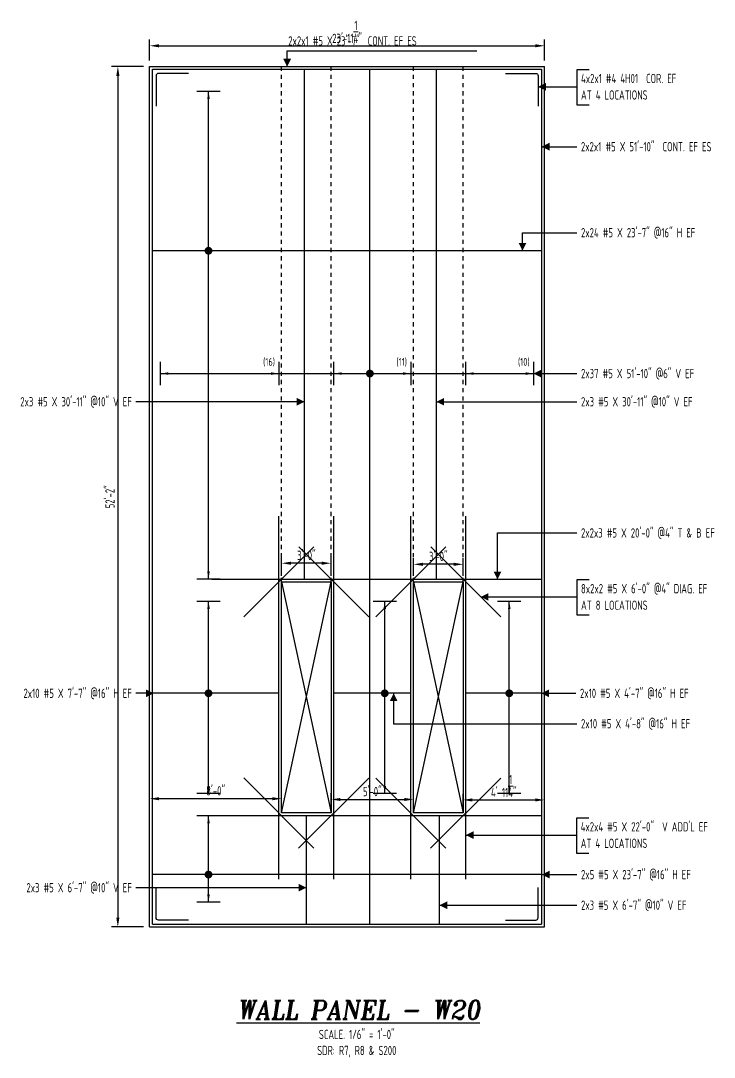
# Model space of a CAD drawing. Header units: inches. Extents: x -3675 to 26577, y -2273 to 5046.
# Drawn here: x 24194 to 24698, y 573 to 1327 of the extents above; entities that cross this region are included whole.
import ezdxf
from ezdxf.enums import TextEntityAlignment as Align

# ---------------------------------------------------------------- set-up
doc = ezdxf.new("R2010")
doc.units = ezdxf.units.IN
doc.header["$MEASUREMENT"] = 0
doc.linetypes.add('HIDDEN', pattern=[6, 3, -3])
doc.layers.get('0').update_dxf_attribs({"linetype": 'CONTINUOUS'})
doc.layers.get('Defpoints').update_dxf_attribs({"linetype": 'CONTINUOUS'})
for name, color, linetype in [('0-25TEXT', 7, 'CONTINUOUS'), ('0-35', 3, 'CONTINUOUS'), ('0-35TEXT', 3, 'CONTINUOUS'), ('0-50', 10, 'CONTINUOUS'), ('BAR-LBL', 2, 'CONTINUOUS'), ('hidden', 7, 'HIDDEN'), ('INTERMEDIATERANGELAY', 7, 'CONTINUOUS'), ('RANGELAY', 7, 'CONTINUOUS'), ('REBARS', 4, 'CONTINUOUS')]:
    doc.layers.add(name, color=color, linetype=linetype)
doc.layers.add('COVER', color=6, linetype='CONTINUOUS', lineweight=0, plot=False)
doc.styles.add('AR', font='ARCHQUIK.shx', dxfattribs={"width": 0.8})
doc.styles.add('ROMANT', font='romant')
doc.dimstyles.new('CADS_DIM_48', dxfattribs={"dimscale": 48, "dimtxt": 0.09375, "dimasz": 0.09375, "dimexe": 0.0625, "dimexo": 0.0625, "dimgap": 0.09375, "dimtad": 0, "dimtih": 1, "dimtoh": 1, "dimzin": 1, "dimdsep": 46, "dimlunit": 4, "dimtxsty": 'AR', "dimblk": 'CLOSED', "dimcen": 0.1875, "dimadec": 0, "dimazin": 0, "dimtfac": 1, "dimtofl": 0, "dimtmove": 0, "dimatfit": 1, "dimldrblk": 'DOTBLANK', "dimfxl": 1, "dimtzin": 0, "dimarcsym": 0})

# ---------------------------------------------------------------- blocks, each defined once
blk = doc.blocks.new('*D106')
at = {"layer": 'COVER', "color": 0, "lineweight": -2, "transparency": 16777216}
for p, q in [((24287.63, 1298.11), (24287.63, 1313.23)), ((24574.88, 1298.11), (24574.88, 1313.23)), ((24294.38, 1308.73), (24568.13, 1308.73))]:
    blk.add_line(p, q, dxfattribs=at)
at = {"layer": 'COVER', "color": 0, "transparency": 16777216}
for points in [[(24294.38, 1309.85), (24294.38, 1307.6), (24287.63, 1308.73)], [(24568.13, 1309.85), (24568.13, 1307.6), (24574.88, 1308.73)]]:
    blk.add_solid(points, dxfattribs=at)
at = {"layer": 'Defpoints', "color": 0, "transparency": 16777216}
for p in [(24574.88, 1308.73), (24287.63, 1293.61), (24574.88, 1293.61)]:
    blk.add_point(p, dxfattribs=at)
at = {"layer": 'COVER', "color": 0, "transparency": 16777216, "insert": (24431.26, 1318.85), "char_height": 6.75, "attachment_point": 5, "style": 'AR'}
blk.add_mtext('23\'-11{\\H1.000000x;\\S1/4;}"', dxfattribs=at)
blk = doc.blocks.new('_DotBlank')
at = {"layer": '0-35', "color": 0, "lineweight": -2}
blk.add_line((-0.5, 0), (-1, 0), dxfattribs=at)
blk.add_circle((0, 0), 0.5, dxfattribs=at)
blk = doc.blocks.new('*D107')
at = {"layer": 'COVER', "color": 0, "lineweight": -2, "transparency": 16777216}
for p, q in [((24283.13, 1293.61), (24260, 1293.61)), ((24264.5, 1286.86), (24264.5, 674.36)), ((24283.13, 667.61), (24260, 667.61))]:
    blk.add_line(p, q, dxfattribs=at)
at = {"layer": 'COVER', "color": 0, "transparency": 16777216}
for points in [[(24263.38, 1286.86), (24265.63, 1286.86), (24264.5, 1293.61)], [(24263.38, 674.36), (24265.63, 674.36), (24264.5, 667.61)]]:
    blk.add_solid(points, dxfattribs=at)
at = {"layer": 'Defpoints', "color": 0, "transparency": 16777216}
for p in [(24287.63, 1293.61), (24264.5, 667.61), (24287.63, 667.61)]:
    blk.add_point(p, dxfattribs=at)
at = {"layer": 'COVER', "color": 0, "transparency": 16777216, "insert": (24258.76, 980.61), "char_height": 6.75, "attachment_point": 5, "rotation": 90, "style": 'AR'}
blk.add_mtext('52\'-2"', dxfattribs=at)
blk = doc.blocks.new('*D108')
at = {"layer": 'COVER', "color": 0, "lineweight": -2, "transparency": 16777216}
for p, q in [((24383.63, 923.11), (24383.63, 936.76)), ((24419.63, 923.11), (24419.63, 936.76)), ((24412.88, 932.26), (24390.38, 932.26))]:
    blk.add_line(p, q, dxfattribs=at)
at = {"layer": 'COVER', "color": 0, "transparency": 16777216}
for points in [[(24390.38, 933.38), (24390.38, 931.13), (24383.63, 932.26)], [(24412.88, 933.38), (24412.88, 931.13), (24419.63, 932.26)]]:
    blk.add_solid(points, dxfattribs=at)
at = {"layer": 'Defpoints', "color": 0, "transparency": 16777216}
for p in [(24383.63, 932.26), (24383.63, 918.61), (24419.63, 918.61)]:
    blk.add_point(p, dxfattribs=at)
at = {"layer": 'COVER', "color": 0, "transparency": 16777216, "insert": (24401.63, 938), "char_height": 6.75, "attachment_point": 5, "style": 'AR'}
blk.add_mtext('3\'-0"', dxfattribs=at)
blk = doc.blocks.new('*D109')
at = {"layer": 'COVER', "color": 0, "lineweight": -2, "transparency": 16777216}
for p, q in [((24479.63, 923.11), (24479.63, 935.97)), ((24515.63, 923.11), (24515.63, 935.97)), ((24508.88, 931.47), (24486.38, 931.47))]:
    blk.add_line(p, q, dxfattribs=at)
at = {"layer": 'COVER', "color": 0, "transparency": 16777216}
for points in [[(24486.38, 932.6), (24486.38, 930.35), (24479.63, 931.47)], [(24508.88, 932.6), (24508.88, 930.35), (24515.63, 931.47)]]:
    blk.add_solid(points, dxfattribs=at)
at = {"layer": 'Defpoints', "color": 0, "transparency": 16777216}
for p in [(24479.63, 931.47), (24479.63, 918.61), (24515.63, 918.61)]:
    blk.add_point(p, dxfattribs=at)
at = {"layer": 'COVER', "color": 0, "transparency": 16777216, "insert": (24497.63, 937.21), "char_height": 6.75, "attachment_point": 5, "style": 'AR'}
blk.add_mtext('3\'-0"', dxfattribs=at)
blk = doc.blocks.new('*D110')
at = {"layer": 'COVER', "color": 0, "lineweight": -2, "transparency": 16777216}
for p, q in [((24287.63, 755.11), (24287.63, 765.42)), ((24383.63, 755.11), (24383.63, 765.42)), ((24376.88, 760.92), (24294.38, 760.92))]:
    blk.add_line(p, q, dxfattribs=at)
at = {"layer": 'COVER', "color": 0, "transparency": 16777216}
for points in [[(24294.38, 762.05), (24294.38, 759.8), (24287.63, 760.92)], [(24376.88, 762.05), (24376.88, 759.8), (24383.63, 760.92)]]:
    blk.add_solid(points, dxfattribs=at)
at = {"layer": 'Defpoints', "color": 0, "transparency": 16777216}
for p in [(24287.63, 760.92), (24287.63, 750.61), (24383.63, 750.61)]:
    blk.add_point(p, dxfattribs=at)
at = {"layer": 'COVER', "color": 0, "transparency": 16777216, "insert": (24335.63, 766.67), "char_height": 6.75, "attachment_point": 5, "style": 'AR'}
blk.add_mtext('8\'-0"', dxfattribs=at)
blk = doc.blocks.new('*D111')
at = {"layer": 'COVER', "color": 0, "lineweight": -2, "transparency": 16777216}
for p, q in [((24419.63, 755.11), (24419.63, 764.89)), ((24479.63, 755.11), (24479.63, 764.89)), ((24426.38, 760.39), (24472.88, 760.39))]:
    blk.add_line(p, q, dxfattribs=at)
at = {"layer": 'COVER', "color": 0, "transparency": 16777216}
for points in [[(24426.38, 761.52), (24426.38, 759.27), (24419.63, 760.39)], [(24472.88, 761.52), (24472.88, 759.27), (24479.63, 760.39)]]:
    blk.add_solid(points, dxfattribs=at)
at = {"layer": 'Defpoints', "color": 0, "transparency": 16777216}
for p in [(24479.63, 760.39), (24419.63, 750.61), (24479.63, 750.61)]:
    blk.add_point(p, dxfattribs=at)
at = {"layer": 'COVER', "color": 0, "transparency": 16777216, "insert": (24449.63, 766.13), "char_height": 6.75, "attachment_point": 5, "style": 'AR'}
blk.add_mtext('5\'-0"', dxfattribs=at)
blk = doc.blocks.new('*D112')
at = {"layer": 'COVER', "color": 0, "lineweight": -2, "transparency": 16777216}
for p, q in [((24515.63, 755.11), (24515.63, 764.55)), ((24574.88, 755.11), (24574.88, 764.55)), ((24522.38, 760.05), (24568.13, 760.05))]:
    blk.add_line(p, q, dxfattribs=at)
at = {"layer": 'COVER', "color": 0, "transparency": 16777216}
for points in [[(24522.38, 761.17), (24522.38, 758.92), (24515.63, 760.05)], [(24568.13, 761.17), (24568.13, 758.92), (24574.88, 760.05)]]:
    blk.add_solid(points, dxfattribs=at)
at = {"layer": 'Defpoints', "color": 0, "transparency": 16777216}
for p in [(24574.88, 760.05), (24515.63, 750.61), (24574.88, 750.61)]:
    blk.add_point(p, dxfattribs=at)
at = {"layer": 'COVER', "color": 0, "transparency": 16777216, "insert": (24545.26, 770.17), "char_height": 6.75, "attachment_point": 5, "style": 'AR'}
blk.add_mtext('4\'-11{\\H1.000000x;\\S1/4;}"', dxfattribs=at)
blk = doc.blocks.new('leadrblk')
blk.add_lwpolyline([(0, 0, 0, 1, 0), (1, 0, 1, 1, 0)], format="xyseb")
blk = doc.blocks.new('rendmark')
at = {"color": 4}
blk.add_line((0, -3), (0, 3), dxfattribs=at)
blk = doc.blocks.new('rarrow')
at = {"color": 7}
blk.add_solid([(2, -0.33), (2, 0.33), (0, 0)], dxfattribs=at)
blk = doc.blocks.new('*U1117', base_point=(24295.63, 1070.25))
at = {"layer": 'INTERMEDIATERANGELAY'}
for p, q in [((24381.63, 1070.25), (24421.64, 1070.25)), ((24477.63, 1070.25), (24517.63, 1070.25))]:
    blk.add_line(p, q, dxfattribs=at)
at = {"layer": 'RANGELAY'}
for p, q in [((24295.63, 1070.25), (24381.63, 1070.25)), ((24421.64, 1070.25), (24477.63, 1070.25)), ((24517.63, 1070.25), (24566.88, 1070.25))]:
    blk.add_line(p, q, dxfattribs=at)
at = {"layer": 'RANGELAY', "xscale": 2.834645669291339, "yscale": 2.834645669291339}
for name, p in [('rendmark', (24295.63, 1070.25)), ('rendmark', (24421.64, 1070.25)), ('rendmark', (24517.63, 1070.25)), ('rarrow', (24295.63, 1070.25)), ('rarrow', (24421.64, 1070.25)), ('rarrow', (24517.63, 1070.25))]:
    blk.add_blockref(name, p, dxfattribs=at)
at = {"layer": 'RANGELAY', "xscale": 2.834645669291339, "yscale": 2.834645669291339, "rotation": 179.999996929531}
for name, p in [('rendmark', (24381.63, 1070.25)), ('rendmark', (24477.63, 1070.25)), ('rendmark', (24566.88, 1070.25)), ('rarrow', (24381.63, 1070.25)), ('rarrow', (24477.63, 1070.25)), ('rarrow', (24566.88, 1070.25))]:
    blk.add_blockref(name, p, dxfattribs=at)
blk = doc.blocks.new('VPM804D01')
at = {"const_width": 1}
blk.add_lwpolyline([(-0.5, 0, 1), (0.5, 0, 1)], format="xyb", close=True, dxfattribs=at)
blk = doc.blocks.new('*U388', base_point=(24448.15, 669.61))
at = {"layer": 'REBARS', "color": 0}
blk.add_lwpolyline([(24447.84, 669.61), (24447.84, 1291.61)], dxfattribs=at)
blk = doc.blocks.new('*U267', base_point=(24400.5, 920.61))
at = {"layer": 'REBARS', "color": 0}
blk.add_lwpolyline([(24400.18, 920.61), (24400.18, 1291.61)], dxfattribs=at)
blk = doc.blocks.new('*U394', base_point=(24496.55, 920.61))
at = {"layer": 'REBARS', "color": 0}
blk.add_lwpolyline([(24496.24, 920.61), (24496.24, 1291.61)], dxfattribs=at)
blk = doc.blocks.new('*U349', base_point=(24292.01, 1288.86))
at = {"layer": 'REBARS', "color": 0}
blk.add_lwpolyline([(24316.01, 1288.61), (24294.01, 1288.61, 0.414214), (24292.26, 1286.86), (24292.26, 1264.86)], format="xyb", dxfattribs=at)
blk = doc.blocks.new('*U268', base_point=(24477.92, 702.48))
at = {"layer": 'REBARS', "color": 0}
blk.add_lwpolyline([(24477.61, 702.48), (24477.61, 966.48)], dxfattribs=at)
blk = doc.blocks.new('*U627', base_point=(24332.89, 748.92))
at = {"layer": 'REBARS', "color": 0}
blk.add_lwpolyline([(24332.89, 748.61), (24572.89, 748.61)], dxfattribs=at)
blk = doc.blocks.new('*U389', base_point=(24289.95, 669.61))
at = {"layer": 'REBARS', "color": 0}
blk.add_lwpolyline([(24289.63, 669.61), (24289.63, 1291.61)], dxfattribs=at)
blk = doc.blocks.new('*U390', base_point=(24572.57, 669.61))
at = {"layer": 'REBARS', "color": 0}
blk.add_lwpolyline([(24572.89, 669.61), (24572.88, 1291.61)], dxfattribs=at)
blk = doc.blocks.new('*U350', base_point=(24570.51, 1288.86))
at = {"layer": 'REBARS', "color": 0}
blk.add_lwpolyline([(24546.51, 1288.61), (24568.51, 1288.61, -0.414213), (24570.26, 1286.86), (24570.26, 1264.86)], format="xyb", dxfattribs=at)
blk = doc.blocks.new('*U295', base_point=(24289.63, 1291.3))
at = {"layer": 'REBARS', "color": 0}
blk.add_lwpolyline([(24289.63, 1291.61), (24572.63, 1291.61)], dxfattribs=at)
blk = doc.blocks.new('*U351', base_point=(24292.01, 672.36))
at = {"layer": 'REBARS', "color": 0}
blk.add_lwpolyline([(24316.01, 672.61), (24294.01, 672.61, -0.414214), (24292.26, 674.36), (24292.26, 696.36)], format="xyb", dxfattribs=at)
blk = doc.blocks.new('*U352', base_point=(24570.51, 672.36))
at = {"layer": 'REBARS', "color": 0}
blk.add_lwpolyline([(24546.51, 672.61), (24568.51, 672.61, 0.414214), (24570.26, 674.36), (24570.26, 696.36)], format="xyb", dxfattribs=at)
blk = doc.blocks.new('*U296', base_point=(24289.63, 669.92))
at = {"layer": 'REBARS', "color": 0}
blk.add_lwpolyline([(24289.63, 669.61), (24572.63, 669.61)], dxfattribs=at)
blk = doc.blocks.new('*U626', base_point=(24332.89, 920.3))
at = {"layer": 'REBARS', "color": 0}
blk.add_lwpolyline([(24332.89, 920.61), (24572.89, 920.61)], dxfattribs=at)
blk = doc.blocks.new('*U628', base_point=(24356.37, 776.22))
at = {"layer": 'REBARS', "color": 0}
blk.add_lwpolyline([(24356.15, 776), (24407, 725.03)], dxfattribs=at)
blk = doc.blocks.new('*U629', base_point=(24446.75, 776.11))
at = {"layer": 'REBARS', "color": 0}
blk.add_lwpolyline([(24446.97, 775.89), (24396, 725.04)], dxfattribs=at)
blk = doc.blocks.new('*U630', base_point=(24452.37, 776.11))
at = {"layer": 'REBARS', "color": 0}
blk.add_lwpolyline([(24452.15, 775.88), (24503, 724.91)], dxfattribs=at)
blk = doc.blocks.new('*U631', base_point=(24542.75, 775.99))
at = {"layer": 'REBARS', "color": 0}
blk.add_lwpolyline([(24542.97, 775.77), (24492, 724.92)], dxfattribs=at)
blk = doc.blocks.new('*U632', base_point=(24356.44, 892.93))
at = {"layer": 'REBARS', "color": 0}
blk.add_lwpolyline([(24356.22, 893.15), (24407.14, 944.07)], dxfattribs=at)
blk = doc.blocks.new('*U633', base_point=(24446.83, 892.93))
at = {"layer": 'REBARS', "color": 0}
blk.add_lwpolyline([(24447.05, 893.15), (24396.13, 944.07)], dxfattribs=at)
blk = doc.blocks.new('*U634', base_point=(24452.44, 892.93))
at = {"layer": 'REBARS', "color": 0}
blk.add_lwpolyline([(24452.22, 893.15), (24503.14, 944.07)], dxfattribs=at)
blk = doc.blocks.new('*U635', base_point=(24542.83, 892.93))
at = {"layer": 'REBARS', "color": 0}
blk.add_lwpolyline([(24543.05, 893.15), (24492.13, 944.07)], dxfattribs=at)
blk = doc.blocks.new('*U269', base_point=(24517.35, 702.48))
at = {"layer": 'REBARS', "color": 0}
blk.add_lwpolyline([(24517.66, 702.48), (24517.66, 966.48)], dxfattribs=at)
blk = doc.blocks.new('*U270', base_point=(24381.92, 702.48))
at = {"layer": 'REBARS', "color": 0}
blk.add_lwpolyline([(24381.61, 702.48), (24381.61, 966.48)], dxfattribs=at)
blk = doc.blocks.new('*U271', base_point=(24421.35, 702.48))
at = {"layer": 'REBARS', "color": 0}
blk.add_lwpolyline([(24421.66, 702.48), (24421.66, 966.48)], dxfattribs=at)
blk = doc.blocks.new('*U369', base_point=(24498.76, 669.61))
at = {"layer": 'REBARS', "color": 0}
blk.add_lwpolyline([(24498.45, 669.61), (24498.45, 748.61)], dxfattribs=at)
blk = doc.blocks.new('*U370', base_point=(24401.95, 669.61))
at = {"layer": 'REBARS', "color": 0}
blk.add_lwpolyline([(24401.63, 669.61), (24401.63, 748.61)], dxfattribs=at)
blk = doc.blocks.new('*U675', base_point=(24330.43, 920.61))
at = {"layer": 'RANGELAY'}
blk.add_line((24330.43, 920.61), (24330.43, 1275.61), dxfattribs=at)
at = {"layer": 'RANGELAY', "xscale": 2.834645669291339, "yscale": 2.834645669291339}
for name, p, rotation in [('rendmark', (24330.43, 1275.61), 269.9999968959739), ('rarrow', (24330.43, 1275.61), 269.9999968959739), ('rendmark', (24330.43, 920.61), 89.9999999664428), ('rarrow', (24330.43, 920.61), 89.9999999664428)]:
    blk.add_blockref(name, p, dxfattribs=dict(at, rotation=rotation))
blk = doc.blocks.new('VPM809FE3')
at = {"const_width": 1}
blk.add_lwpolyline([(-0.5, 0, 1), (0.5, 0, 1)], format="xyb", close=True, dxfattribs=at)
blk = doc.blocks.new('*U676', base_point=(24573.26, 1159.27))
at = {"layer": 'REBARS', "color": 0}
blk.add_lwpolyline([(24573.26, 1159.58), (24290.26, 1159.58)], dxfattribs=at)
blk = doc.blocks.new('*U673', base_point=(24330.43, 685.61))
at = {"layer": 'RANGELAY'}
blk.add_line((24330.43, 685.61), (24330.43, 748.61), dxfattribs=at)
at = {"layer": 'RANGELAY', "xscale": 2.834645669291339, "yscale": 2.834645669291339}
for name, p, rotation in [('rendmark', (24330.43, 748.61), 269.9999968959754), ('rarrow', (24330.43, 748.61), 269.9999968959754), ('rarrow', (24330.43, 685.61), 89.99999996644445), ('rendmark', (24330.43, 685.61), 89.99999996644445)]:
    blk.add_blockref(name, p, dxfattribs=dict(at, rotation=rotation))
blk = doc.blocks.new('VPM80A916')
at = {"const_width": 1}
blk.add_lwpolyline([(-0.5, 0, 1), (0.5, 0, 1)], format="xyb", close=True, dxfattribs=at)
blk = doc.blocks.new('*U674', base_point=(24572.88, 705.41))
at = {"layer": 'REBARS', "color": 0}
blk.add_lwpolyline([(24572.88, 705.73), (24289.88, 705.73)], dxfattribs=at)
blk = doc.blocks.new('*U671', base_point=(24330.43, 764.61))
at = {"layer": 'RANGELAY'}
blk.add_line((24330.43, 764.61), (24330.43, 904.61), dxfattribs=at)
at = {"layer": 'RANGELAY', "xscale": 2.834645669291339, "yscale": 2.834645669291339}
for name, p, rotation in [('rendmark', (24330.43, 904.61), 269.9999968959736), ('rarrow', (24330.43, 904.61), 269.9999968959736), ('rarrow', (24330.43, 764.61), 89.99999996644257), ('rendmark', (24330.43, 764.61), 89.99999996644257)]:
    blk.add_blockref(name, p, dxfattribs=dict(at, rotation=rotation))
blk = doc.blocks.new('VPM80B8B3')
at = {"const_width": 1}
blk.add_lwpolyline([(-0.5, 0, 1), (0.5, 0, 1)], format="xyb", close=True, dxfattribs=at)
blk = doc.blocks.new('*U672', base_point=(24381.61, 837.31))
at = {"layer": 'REBARS', "color": 0}
blk.add_lwpolyline([(24381.61, 837.62), (24290.61, 837.62)], dxfattribs=at)
blk = doc.blocks.new('*U708', base_point=(24549.22, 764.61))
at = {"layer": 'RANGELAY'}
blk.add_line((24549.22, 764.61), (24549.22, 904.61), dxfattribs=at)
at = {"layer": 'RANGELAY', "xscale": 2.834645669291339, "yscale": 2.834645669291339, "zscale": 2.834645669291339}
for name, p, rotation in [('rendmark', (24549.22, 904.61), 269.9999968959736), ('rarrow', (24549.22, 904.61), 269.9999968959736), ('rarrow', (24549.22, 764.61), 89.99999996644257), ('rendmark', (24549.22, 764.61), 89.99999996644257)]:
    blk.add_blockref(name, p, dxfattribs=dict(at, rotation=rotation))
blk = doc.blocks.new('VPM8755B0')
at = {"const_width": 1}
blk.add_lwpolyline([(-0.5, 0, 1), (0.5, 0, 1)], format="xyb", close=True, dxfattribs=at)
blk = doc.blocks.new('*U810', base_point=(24572.89, 837.31))
at = {"layer": 'REBARS', "color": 0}
blk.add_lwpolyline([(24572.89, 837.62), (24517.89, 837.62)], dxfattribs=at)
blk = doc.blocks.new('*U818', base_point=(24458.66, 764.61))
at = {"layer": 'RANGELAY'}
blk.add_line((24458.66, 764.61), (24458.66, 904.61), dxfattribs=at)
at = {"layer": 'RANGELAY', "xscale": 2.834645669291339, "yscale": 2.834645669291339}
for name, p, rotation in [('rendmark', (24458.66, 904.61), 269.9999968959736), ('rarrow', (24458.66, 904.61), 269.9999968959736), ('rarrow', (24458.66, 764.61), 89.99999996644257), ('rendmark', (24458.66, 764.61), 89.99999996644257)]:
    blk.add_blockref(name, p, dxfattribs=dict(at, rotation=rotation))
blk = doc.blocks.new('VPM8762E1')
at = {"const_width": 1}
blk.add_lwpolyline([(-0.5, 0, 1), (0.5, 0, 1)], format="xyb", close=True, dxfattribs=at)
blk = doc.blocks.new('*U945', base_point=(24477.63, 837.31))
at = {"layer": 'REBARS', "color": 0}
blk.add_lwpolyline([(24477.63, 837.62), (24421.63, 837.62)], dxfattribs=at)

msp = doc.modelspace()

# ---------------------------------------------------------------- linework, layer by layer
at = {"layer": '0-25TEXT'}
for points in [[(24387.67792, 1293.60993), (24387.67792, 1305.0072), (24525.73409, 1305.0072)], [(24607.42692, 1291.30635), (24598.42786, 1291.30635), (24598.42786, 1265.80902), (24607.42692, 1265.80902)], [(24570.25956, 1278.93265), (24598.42786, 1278.93265)], [(24572.88494, 1235.31608), (24598.37755, 1235.31608)], [(24558.8351, 1159.5834), (24558.8351, 1172.73452), (24598.42786, 1172.73452)], [(24566.88491, 1070.24561), (24598.42786, 1070.24561)], [(24400.18418, 1049.73717), (24277.65467, 1049.73717)], [(24496.23694, 1049.73714), (24598.42786, 1049.73714)], [(24540.6619, 920.61), (24540.6619, 954.30941), (24598.42786, 954.30941)], [(24607.42692, 920.09708), (24598.42786, 920.09708), (24598.42786, 894.59975), (24607.42692, 894.59975)], [(24528.477, 907.72338), (24598.42786, 907.72338)], [(24290.60684, 837.62131), (24277.65467, 837.62131)], [(24465.11293, 837.62129), (24465.11293, 815.49142), (24598.42606, 815.49142)], [(24572.52029, 837.62133), (24597.67032, 837.62133)], [(24607.20279, 746.86702), (24598.20374, 746.86702), (24598.20374, 721.3697), (24607.20279, 721.3697)], [(24517.66302, 734.49332), (24598.20374, 734.49332)], [(24572.87983, 705.72521), (24598.42786, 705.72521)], [(24401.6349, 696.19943), (24277.65467, 696.19944)], [(24498.45055, 683.45936), (24598.42786, 683.45936)]]:
    msp.add_lwpolyline(points, dxfattribs=at)
at = {"layer": '0-35'}
for p, q in [((24287.63491, 667.60993), (24287.63491, 1293.60993)), ((24287.63491, 1293.60993), (24574.88491, 1293.60993)), ((24574.88491, 667.60993), (24574.88491, 1293.60993)), ((24287.63491, 667.60993), (24574.88491, 667.60993))]:
    msp.add_line(p, q, dxfattribs=at)
for points in [[(24383.63491, 918.60993), (24419.63491, 918.60993), (24419.63491, 750.60993), (24383.63491, 750.60993)], [(24479.63491, 918.60993), (24515.63491, 918.60993), (24515.63491, 750.60993), (24479.63491, 750.60993)]]:
    msp.add_lwpolyline(points, close=True, dxfattribs=at)
at = {"layer": '0-50'}
for p, q in [((24383.63491, 750.60993), (24419.63491, 918.60993)), ((24383.63491, 918.60993), (24419.63491, 750.60993)), ((24479.63491, 918.60993), (24515.63491, 750.60993)), ((24479.63491, 750.60993), (24515.63491, 918.60993))]:
    msp.add_line(p, q, dxfattribs=at)
at = {"layer": 'hidden'}
for p, q in [((24383.63491, 918.60993), (24383.63491, 1293.60993)), ((24419.63491, 918.60993), (24419.63491, 1293.60993)), ((24479.63491, 918.60993), (24479.63491, 1293.60993)), ((24515.63491, 918.60993), (24515.63491, 1293.60993))]:
    msp.add_line(p, q, dxfattribs=at)

# ---------------------------------------------------------------- block references
at = {"layer": '0-25TEXT'}
for name, p, xscale, yscale, rotation in [('leadrblk', (24387.67792, 1293.60993), 5.623937007874017, 2.250708661417324, 90.00000153523449), ('VPM809FE3', (24330.432, 1159.58346), 2.834645669291338, 2.834645669291338, 269.9999999664429), ('leadrblk', (24558.8351, 1159.5834), -5.623937007874017, 2.250708661417324, 269.9999953942965), ('leadrblk', (24540.6619, 920.61), 5.623937007874017, 2.250708661417324, 90.00000153523449), ('leadrblk', (24290.60684, 837.62131), 5.623937007874017, 2.250708661417324, 180.000003070469), ('VPM80B8B3', (24330.432, 837.62128), 2.834645669291338, 2.834645669291338, 269.9999999664429), ('VPM8762E1', (24458.66151, 837.62124), 2.834645669291338, 2.834645669291338, 269.9999999664429), ('leadrblk', (24465.11293, 837.62129), 5.623937007874017, 2.250708661417324, 270.0000046057035), ('VPM8755B0', (24549.22005, 837.62128), 2.834645669291338, 2.834645669291338, 269.9999999664429), ('VPM80A916', (24330.432, 705.72521), 2.834645669291338, 2.834645669291338, 269.9999999664429)]:
    msp.add_blockref(name, p, dxfattribs=dict(at, xscale=xscale, yscale=yscale, rotation=rotation))
for name, p, xscale, yscale in [('leadrblk', (24570.25956, 1278.93265), 5.623937007874017, 2.250708661417324), ('leadrblk', (24572.88494, 1235.31608), 5.623937007874017, 2.250708661417324), ('VPM804D01', (24447.83757, 1070.24561), 2.834645669291338, 2.834645669291338), ('leadrblk', (24566.88491, 1070.24561), 5.623937007874017, 2.250708661417324), ('leadrblk', (24400.18418, 1049.73717), -5.623937007874017, 2.250708661417324), ('leadrblk', (24496.23694, 1049.73714), 5.623937007874017, 2.250708661417324), ('leadrblk', (24528.477, 907.72338), 5.623937007874017, 2.250708661417324), ('leadrblk', (24572.52029, 837.62133), 5.623937007874017, 2.250708661417324), ('leadrblk', (24517.66302, 734.49332), 5.623937007874017, 2.250708661417324), ('leadrblk', (24572.87983, 705.72521), 5.623937007874017, 2.250708661417324), ('leadrblk', (24401.6349, 696.19943), -5.623937007874017, 2.250708661417324), ('leadrblk', (24498.45055, 683.45936), 5.623937007874017, 2.250708661417324)]:
    msp.add_blockref(name, p, dxfattribs=dict(at, xscale=xscale, yscale=yscale))
at = {"layer": 'RANGELAY'}
for name, p in [('*U675', (24330.432, 920.60993)), ('*U1117', (24295.63481, 1070.24562)), ('*U671', (24330.432, 764.60993)), ('*U818', (24458.66151, 764.6099)), ('*U708', (24549.22005, 764.60993)), ('*U673', (24330.432, 685.60992))]:
    msp.add_blockref(name, p, dxfattribs=at)
at = {"layer": 'REBARS', "color": 4}
for name, p in [('*U389', (24289.94717, 669.60993)), ('*U295', (24289.63491, 1291.29743)), ('*U267', (24400.49663, 920.60993)), ('*U388', (24448.14997, 669.60993)), ('*U394', (24496.5494, 920.61008)), ('*U390', (24572.57265, 669.60993)), ('*U349', (24292.01028, 1288.86001)), ('*U350', (24570.50955, 1288.86001)), ('*U676', (24573.25986, 1159.27096)), ('*U270', (24381.91929, 702.47877)), ('*U271', (24421.35054, 702.47877)), ('*U268', (24477.91929, 702.47877)), ('*U269', (24517.35054, 702.47877)), ('*U632', (24356.44451, 892.93312)), ('*U633', (24446.82532, 892.93312)), ('*U634', (24452.44451, 892.93312)), ('*U635', (24542.82532, 892.93312)), ('*U626', (24332.88506, 920.29757)), ('*U672', (24381.60684, 837.30884)), ('*U945', (24477.63491, 837.3088)), ('*U810', (24572.88509, 837.30883)), ('*U628', (24356.37231, 776.22392)), ('*U629', (24446.75305, 776.1121)), ('*U630', (24452.37224, 776.10515)), ('*U631', (24542.75298, 775.99333)), ('*U627', (24332.88512, 748.92243)), ('*U370', (24401.94739, 669.60988)), ('*U369', (24498.76304, 669.60988)), ('*U674', (24572.87983, 705.41271)), ('*U351', (24292.01028, 672.35993)), ('*U352', (24570.50955, 672.35993)), ('*U296', (24289.63491, 669.92243))]:
    msp.add_blockref(name, p, dxfattribs=at)

# ---------------------------------------------------------------- texts
at = {"color": 7, "linetype": 'Continuous', "style": 'ROMANT', "oblique": 9, "width": 0.95}
msp.add_text('%%UWALL PANEL - W20', height=13.5, dxfattribs=at).set_placement((24439.66749, 600.50997), align=Align.CENTER)
at = {"layer": '0-25TEXT', "style": 'AR', "width": 0.8}
for s, p in [(' (16) ', (24381.63491, 1075.91491)), (' (11) ', (24477.63491, 1075.91491)), (' (10) ', (24566.88491, 1075.91491))]:
    msp.add_text(s, height=5.669291, dxfattribs=at).set_placement(p, align=Align.RIGHT)
at = {"layer": '0-35TEXT', "style": 'AR', "width": 0.8}
for s, p in [('AT 4 LOCATIONS', (24601.42755, 1269.55863)), ('AT 8 LOCATIONS', (24601.42755, 898.34936)), ('AT 4 LOCATIONS', (24601.20342, 725.1193))]:
    msp.add_text(s, height=6.7498312, dxfattribs=at).set_placement(p)
for s, p in [('SCALE. 1/6" = 1\'-0"', (24438.29562, 586.06308)), ('SDR: R7, R8 & S200', (24438.29562, 574.39488))]:
    msp.add_text(s, height=6.7498312, dxfattribs=at).set_placement(p, align=Align.CENTER)
at = {"layer": 'BAR-LBL', "style": 'AR', "width": 0.8}
for s, p in [('2x2x1 #5 X 23\'-7"  CONT. EF ES', (24388.45944, 1308.90539)), ('4x2x1 #4 4H01  COR. EF', (24601.42755, 1281.55737)), ('2x2x1 #5 X 51\'-10"  CONT. EF ES', (24601.37723, 1231.94144)), ('2x24 #5 X 23\'-7" @16" H EF', (24601.42755, 1169.35987)), ('2x37 #5 X 51\'-10" @6" V EF', (24601.42755, 1066.87096)), ('2x3 #5 X 30\'-11" @10" V EF', (24601.42755, 1046.36249)), ('2x2x3 #5 X 20\'-0" @4" T & B EF', (24601.42755, 950.93476)), ('8x2x2 #5 X 6\'-0" @4" DIAG. EF', (24601.42755, 910.3481)), ('2x10 #5 X 4\'-7" @16" H EF', (24600.67001, 834.24669)), ('2x10 #5 X 4\'-8" @16" H EF', (24601.42575, 812.11678)), ('4x2x4 #5 X 22\'-0"  V ADD\'L EF', (24601.20342, 737.11804)), ('2x5 #5 X 23\'-7" @16" H EF', (24601.42755, 702.35056)), ('2x3 #5 X 6\'-7" @10" V EF', (24601.42755, 680.08471))]:
    msp.add_text(s, height=6.7492913, dxfattribs=at).set_placement(p)
for s, p in [('2x3 #5 X 30\'-11" @10" V EF', (24274.65499, 1046.36252)), ('2x10 #5 X 7\'-7" @16" H EF', (24274.65499, 834.24666)), ('2x3 #5 X 6\'-7" @10" V EF', (24274.65499, 692.8248))]:
    msp.add_text(s, height=6.7492913, dxfattribs=at).set_placement(p, align=Align.RIGHT)

# ---------------------------------------------------------------- dimensions: what is measured, and where the dimension line sits
at = {"layer": 'COVER'}
for base, p1, p2, picture, middle in [((24574.88491, 1308.72641), (24287.63491, 1293.60993), (24574.88491, 1293.60993), '*D106', (24431.25991, 1318.85141)), ((24383.63491, 932.25798), (24419.63491, 918.60993), (24383.63491, 918.60993), '*D108', (24401.63491, 937.99936)), ((24479.63491, 931.47016), (24515.63491, 918.60993), (24479.63491, 918.60993), '*D109', (24497.63491, 937.21154)), ((24574.88491, 760.04802), (24515.63491, 750.60993), (24574.88491, 750.60993), '*D112', (24545.25991, 770.17302)), ((24287.63491, 760.92388), (24383.63491, 750.60993), (24287.63491, 750.60993), '*D110', (24335.63491, 766.66526)), ((24479.63491, 760.39161), (24419.63491, 750.60993), (24479.63491, 750.60993), '*D111', (24449.63491, 766.13299))]:
    dim = msp.add_linear_dim(base=base, p1=p1, p2=p2, dimstyle='CADS_DIM_48', override={"dimscale": 72, "dimgap": 0.03125, "dimtad": 1, "dimtih": 0, "dimtoh": 0, "dimdec": 4, "dimtdec": 4}, dxfattribs=at)
    dim.commit()
    dim.dimension.update_dxf_attribs({"geometry": picture, "text_midpoint": middle})
dim = msp.add_linear_dim(base=(24264.50032, 667.60993), p1=(24287.63491, 1293.60993), p2=(24287.63491, 667.60993), angle=90, dimstyle='CADS_DIM_48', override={"dimscale": 72, "dimgap": 0.03125, "dimtad": 1, "dimtih": 0, "dimtoh": 0, "dimdec": 4, "dimtdec": 4}, dxfattribs=at)
dim.commit()
dim.dimension.update_dxf_attribs({"geometry": '*D107', "text_midpoint": (24258.75894, 980.60993)})

doc.saveas('drawing.dxf')
